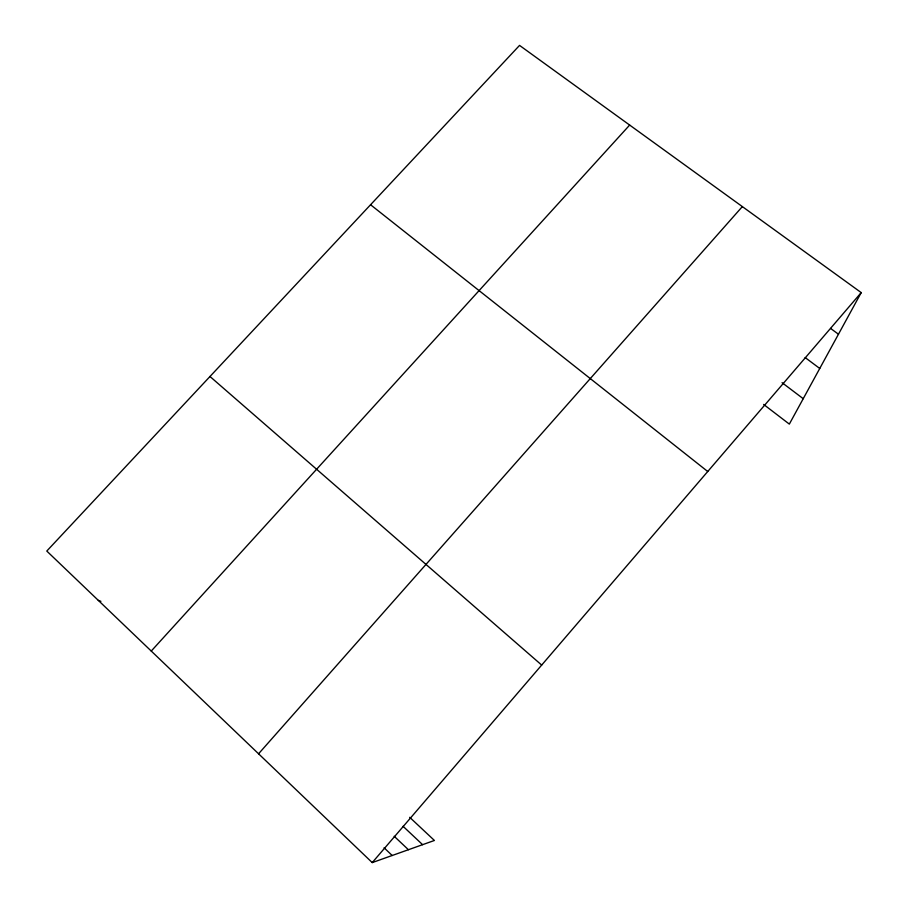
<?xml version="1.0" encoding="UTF-8"?>
<svg xmlns="http://www.w3.org/2000/svg" width="908" height="908" viewBox="0 0 908 908"><rect width="100%" height="100%" fill="white"/><g stroke="black" fill="none" stroke-linecap="round" stroke-linejoin="round"><path stroke-width="1.36" d="M409.701 817.313L434.41 840.467L372.235 862.6L46.785 551.054L519.546 45.4L861.215 292.603L789.336 424.104L763.639 404.435M372.235 862.6L861.215 292.603M258.564 753.788L742.347 206.593M151.25 651.059L629.664 125.066M98.268 600.347L100.89 601.323M830.616 328.446L838.47 334.223M805.135 357.548L819.754 368.466M782.072 382.677L803.228 398.691M370.566 204.754L707.741 471.513M209.986 376.502L541.69 665.076M403.073 826.303L422.595 844.667M394.197 836.279L408.418 849.718M384.073 847.777L392.188 855.495"/></g></svg>
